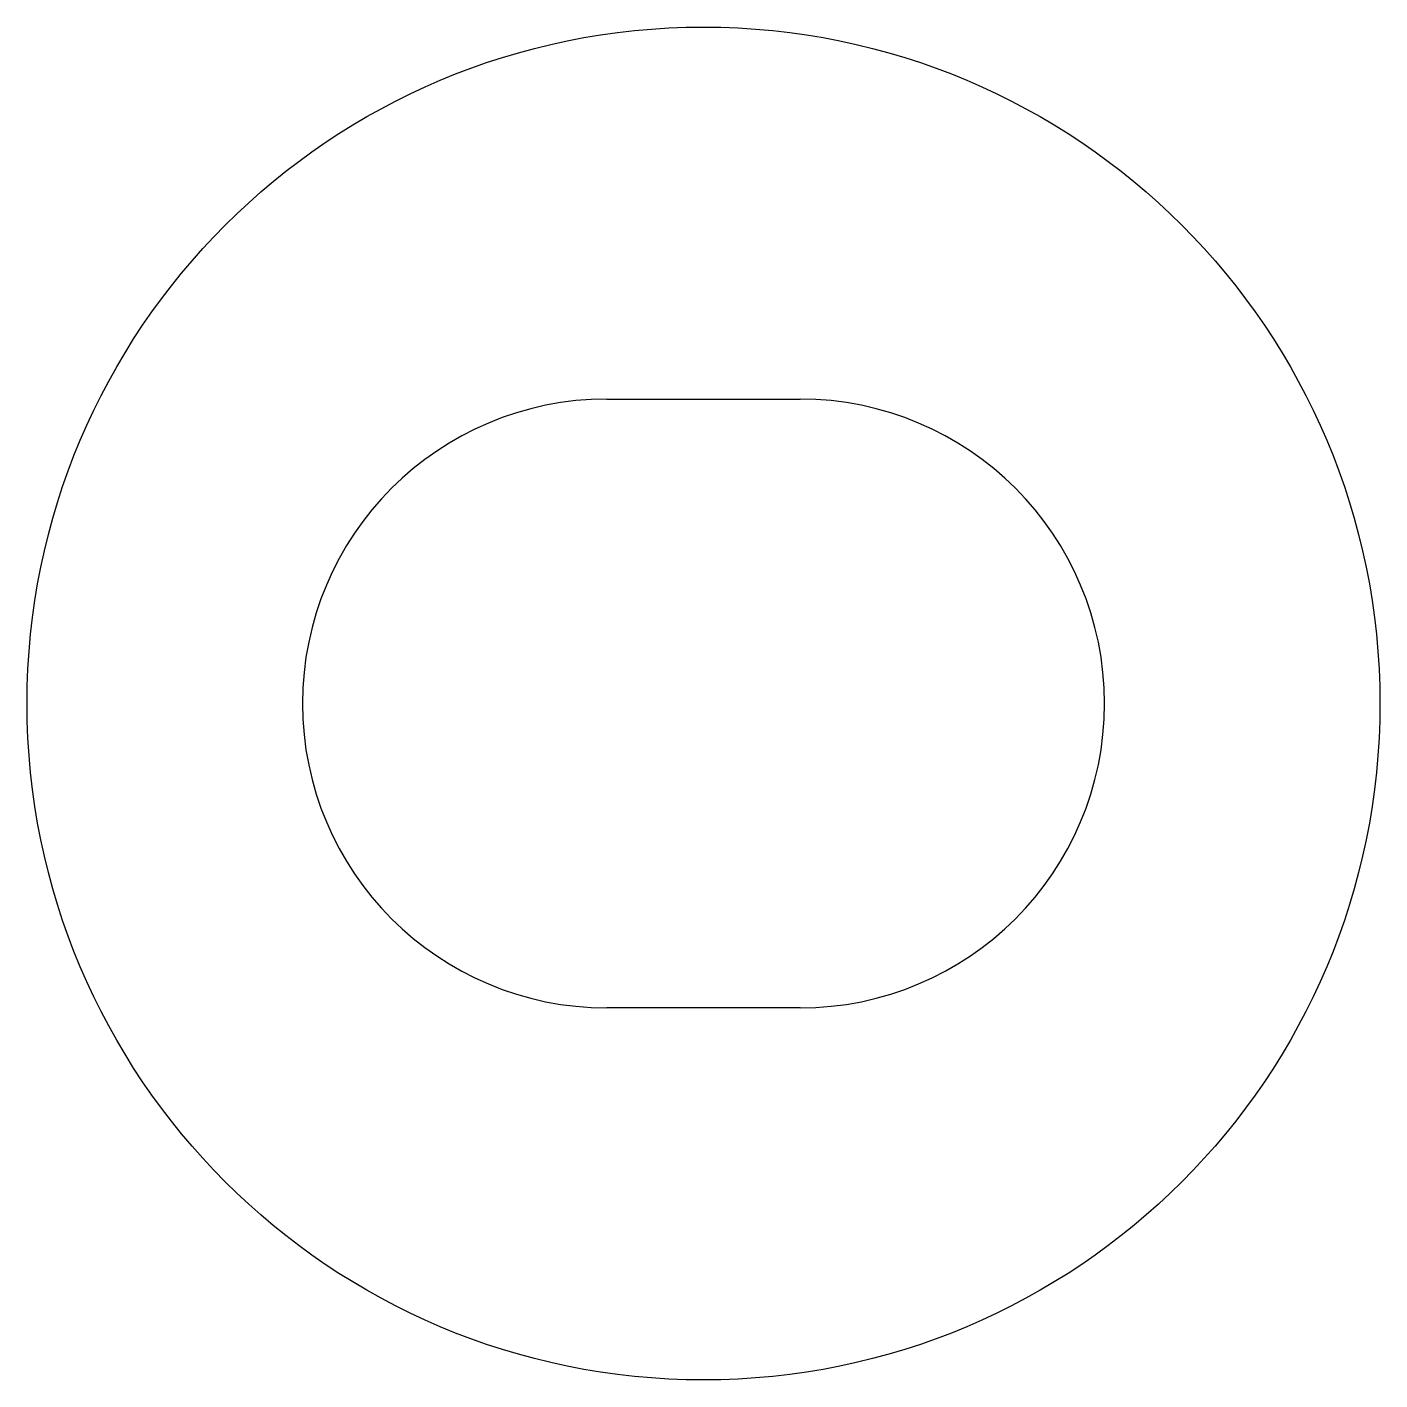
# Model space of a CAD drawing. Extents: x 2723.6 to 2751.6, y 1425.5 to 1453.5.
import ezdxf

# ---------------------------------------------------------------- set-up
doc = ezdxf.new("R2010")
doc.units = 0
doc.layers.get('0').update_dxf_attribs({"linetype": 'CONTINUOUS'})

msp = doc.modelspace()

# ---------------------------------------------------------------- linework, layer by layer
for p, q in [((2735.597, 1445.758), (2739.597, 1445.758)), ((2739.597, 1433.158), (2735.597, 1433.158))]:
    msp.add_line(p, q)
msp.add_circle((2737.597, 1439.458), 14)
for centre, start, end in [((2735.597, 1439.458), 90, 270), ((2739.597, 1439.458), 270, 90)]:
    msp.add_arc(centre, 6.3, start, end)

doc.saveas('drawing.dxf')
